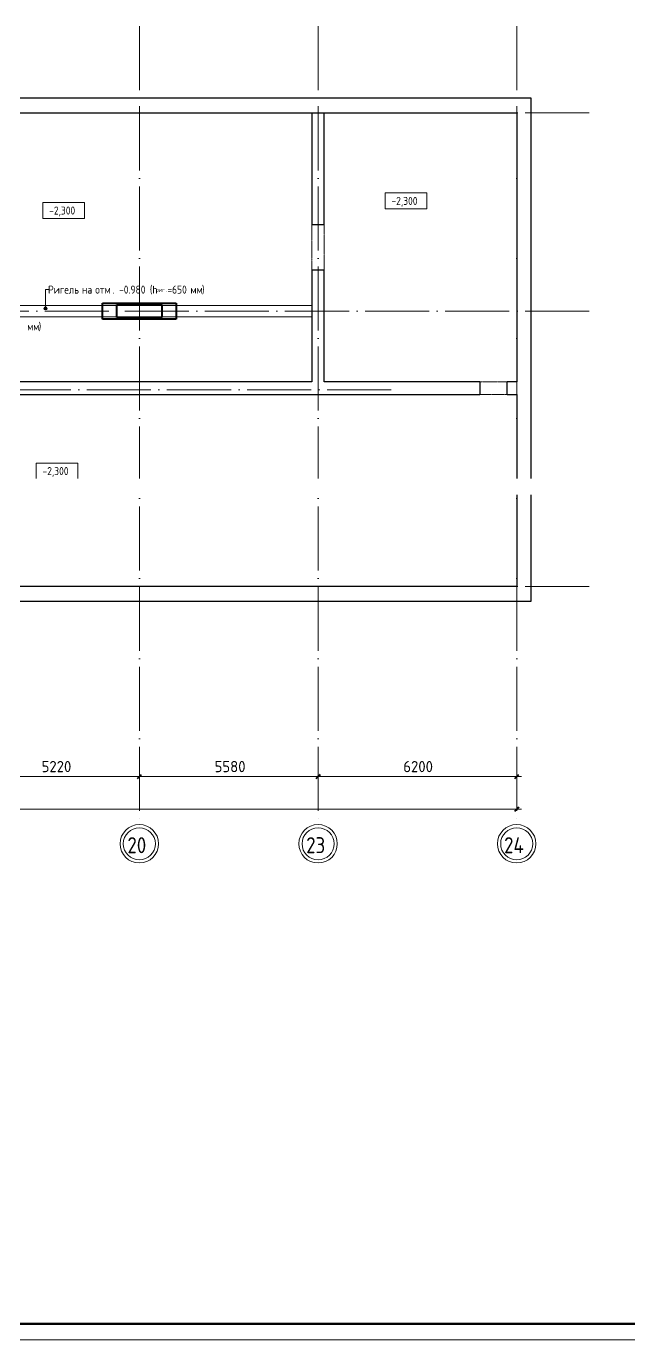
# Model space of a CAD drawing. Header units: millimetres. Extents: x -495897 to 1376592, y -28539 to 470976.
# Drawn here: x -186533 to -167726, y 315842 to 356861 of the extents above; entities that cross this region are included whole.
import ezdxf
from ezdxf import colors
from ezdxf.entities.mleader import LeaderData, LeaderLine
from ezdxf.math import Vec2, Vec3

# ---------------------------------------------------------------- set-up
doc = ezdxf.new("R2010")
doc.units = ezdxf.units.MM
for name, pattern in [('ADSK_Линия сетки', [25, 20, -2.5, 0, -2.5]), ('ADSK_Сверху', [450, 300, -150]), ('Сверху', [3.96875, 2.38125, -1.5875])]:
    doc.linetypes.add(name, pattern=pattern)
for name, color, linetype, lineweight in [('RC-Выноски', 7, 'Continuous', 0), ('Аннотация', 7, 'Continuous', 18), ('Линии', 7, 'Continuous', 9), ('Несущие колонны', 252, 'Continuous', 18), ('Оси', 252, 'Continuous', 9), ('Отметки', 7, 'Continuous', 9), ('ОФ_рамка', 8, 'Continuous', 60), ('Перекрытие', 252, 'Continuous', 18), ('Размеры', 7, 'Continuous', 9), ('Стены наружные', 7, 'Continuous', 18)]:
    doc.layers.add(name, color=color, linetype=linetype, lineweight=lineweight)
doc.layers.add('Узлы', color=7, linetype='Continuous')
doc.styles.add('GOST Common', font='', dxfattribs={"width": 0.9, "height": 500})
doc.styles.add('GOST Common_1', font='', dxfattribs={"height": 250})
doc.styles.add('GOST Common_2', font='', dxfattribs={"width": 0.9, "height": 250})
doc.styles.add('GOST Common_3', font='', dxfattribs={"height": 3.5})
doc.styles.add('Mipgost_5', font='', dxfattribs={"height": 250})
doc.styles.get('GOST Common').set_extended_font_data('GOST type B')
doc.styles.get('GOST Common_1').set_extended_font_data('GOST type B')
doc.styles.get('GOST Common_2').set_extended_font_data('GOST type B')
doc.styles.get('GOST Common_3').set_extended_font_data('GOST 2.304 type A')
doc.styles.get('Mipgost_5').set_extended_font_data('Mipgost')

# ---------------------------------------------------------------- blocks, each defined once
blk = doc.blocks.new('А0')
at = {"layer": 'ОФ_рамка', "color": 0, "linetype": 'Continuous', "ltscale": 100}
blk.add_lwpolyline([(224168, -393217), (340568, -393217)], dxfattribs=at)
at = {"layer": 'ОФ_рамка', "color": 0, "linetype": 'Continuous', "lineweight": 5, "ltscale": 100}
blk.add_lwpolyline([(222168, -393717), (341068, -393717)], dxfattribs=at)
blk = doc.blocks.new('подвал')
at = {"layer": 'Аннотация', "lineweight": 9, "true_color": 0x636466}
h = blk.add_hatch(color=251, dxfattribs=at)
edge = h.paths.add_edge_path()
edge.add_arc((-185177, -12348), 50, 0, 360)
at = {"layer": 'Аннотация', "color": 251, "lineweight": 20, "true_color": 0x636466}
for p, q in [((-174573, -9243), (-174573, -8743)), ((-174573, -8743), (-173273, -8743)), ((-173273, -8743), (-173273, -9243)), ((-185259, -9545), (-185259, -9045)), ((-185259, -9045), (-183959, -9045)), ((-183959, -9045), (-183959, -9545)), ((-173273, -9243), (-174573, -9243)), ((-183959, -9545), (-185259, -9545)), ((-185468, -17681), (-185468, -17181)), ((-185468, -17181), (-184168, -17181)), ((-184168, -17181), (-184168, -17681)), ((-184168, -17681), (-185468, -17681))]:
    blk.add_line(p, q, dxfattribs=at)
at = {"layer": 'Аннотация', "color": 251, "lineweight": 9, "true_color": 0x636466}
for p, q in [((-185177, -11762), (-185074, -11762)), ((-185177, -12348), (-185177, -11762))]:
    blk.add_line(p, q, dxfattribs=at)
blk.add_circle((-185177, -12348), 50, dxfattribs=at)
at = {"layer": 'Линии', "color": 251, "linetype": 'ADSK_Сверху', "ltscale": 100, "true_color": 0x636466}
for p, q in [((-187467, -12263), (-182952, -12263)), ((-181552, -12263), (-176862, -12263)), ((-187467, -12613), (-182952, -12613)), ((-181552, -12613), (-176862, -12613))]:
    blk.add_line(p, q, dxfattribs=at)
at = {"layer": 'Несущие колонны', "color": 251, "lineweight": 40, "true_color": 0x636466}
for p, q in [((-183397, -12688), (-183397, -12188)), ((-183397, -12188), (-181097, -12188)), ((-182947, -12638), (-182947, -12238)), ((-182947, -12238), (-181547, -12238)), ((-181547, -12238), (-181547, -12638)), ((-181097, -12188), (-181097, -12688)), ((-181097, -12688), (-183397, -12688)), ((-181547, -12638), (-182947, -12638))]:
    blk.add_line(p, q, dxfattribs=at)
at = {"layer": 'Несущие колонны', "color": 251, "true_color": 0x636466}
for p, q in [((-183397, -12188), (-181097, -12188)), ((-183397, -12688), (-183397, -12188)), ((-182947, -12238), (-181547, -12238)), ((-182947, -12638), (-182947, -12238)), ((-181547, -12238), (-181547, -12638)), ((-181097, -12188), (-181097, -12688)), ((-181097, -12688), (-183397, -12688)), ((-181547, -12638), (-182947, -12638))]:
    blk.add_line(p, q, dxfattribs=at)
at = {"layer": 'Оси', "color": 251, "linetype": 'ADSK_Линия сетки', "ltscale": 100, "true_color": 0x636466}
for p, q in [((-182247, -3538), (-182247, -28468)), ((-176667, -3538), (-176667, -28468)), ((-170467, -3538), (-170467, -28468)), ((-168200, -6238), (-244528, -6238)), ((-168200, -12438), (-244528, -12438)), ((-174384, -14888), (-244528, -14888)), ((-168200, -21038), (-244528, -21038))]:
    blk.add_line(p, q, dxfattribs=at)
at = {"layer": 'Оси', "color": 251, "lineweight": 20, "true_color": 0x636466}
for centre, radius, start, end in [((-182247, -29068), 600, 0, 180), ((-182247, -29068), 500, 0, 180), ((-176667, -29068), 600, 0, 180), ((-176667, -29068), 500, 0, 180), ((-170467, -29068), 600, 0, 180), ((-170467, -29068), 500, 0, 180), ((-182247, -29068), 600, 180, 0), ((-182247, -29068), 500, 180, 0), ((-176667, -29068), 600, 180, 0), ((-176667, -29068), 500, 180, 0), ((-170467, -29068), 600, 180, 0), ((-170467, -29068), 500, 180, 0)]:
    blk.add_arc(centre, radius, start, end, dxfattribs=at)
at = {"layer": 'Перекрытие', "color": 251, "true_color": 0x636466}
for p, q in [((-183402, -12188), (-183397, -12188)), ((-183402, -12688), (-183402, -12188)), ((-183397, -12688), (-183402, -12688))]:
    blk.add_line(p, q, dxfattribs=at)
at = {"layer": 'Размеры', "color": 251, "lineweight": 20, "true_color": 0x636466}
for p, q in [((-187467, -26971), (-182247, -26971)), ((-182247, -26971), (-182247, -26821)), ((-182247, -26971), (-182247, -26821)), ((-182247, -26971), (-182247, -27021)), ((-182247, -26971), (-176667, -26971)), ((-182247, -26971), (-182247, -27021)), ((-176667, -26971), (-176667, -26821)), ((-176667, -26971), (-176667, -26821)), ((-176667, -26971), (-176667, -27021)), ((-176667, -26971), (-170317, -26971)), ((-176667, -26971), (-176667, -27021)), ((-170467, -26971), (-170467, -26821)), ((-170467, -26971), (-170467, -27021)), ((-170467, -27989), (-170467, -27839)), ((-238217, -27989), (-170317, -27989)), ((-170467, -27989), (-170467, -28039))]:
    blk.add_line(p, q, dxfattribs=at)
at = {"layer": 'Размеры', "color": 251, "lineweight": 40, "true_color": 0x636466}
for p, q in [((-182247, -26971), (-182318, -27041)), ((-182247, -26971), (-182318, -27041)), ((-182247, -26971), (-182176, -26900)), ((-182247, -26971), (-182176, -26900)), ((-176667, -26971), (-176738, -27041)), ((-176667, -26971), (-176738, -27041)), ((-176667, -26971), (-176596, -26900)), ((-176667, -26971), (-176596, -26900)), ((-170467, -26971), (-170538, -27041)), ((-170467, -26971), (-170396, -26900)), ((-170467, -27989), (-170538, -28060)), ((-170467, -27989), (-170396, -27918))]:
    blk.add_line(p, q, dxfattribs=at)
at = {"layer": 'Стены наружные', "color": 251, "lineweight": 30, "true_color": 0x636466}
for p, q in [((-170017, -5788), (-190212, -5788)), ((-170017, -21488), (-170017, -5788)), ((-190272, -6238), (-170467, -6238)), ((-176862, -6238), (-176862, -9743)), ((-176472, -9743), (-176472, -6238)), ((-170467, -6238), (-170467, -14643)), ((-176862, -11143), (-176862, -14643)), ((-176472, -14643), (-176472, -11143)), ((-176862, -14643), (-187662, -14643)), ((-171617, -14643), (-176472, -14643)), ((-170467, -14643), (-170767, -14643)), ((-187272, -15033), (-171617, -15033)), ((-170767, -15033), (-170467, -15033)), ((-170467, -15033), (-170467, -21038)), ((-170467, -21038), (-187272, -21038)), ((-238517, -21488), (-170017, -21488))]:
    blk.add_line(p, q, dxfattribs=at)
at = {"layer": 'Узлы', "color": 251, "linetype": 'Сверху', "lineweight": 9, "true_color": 0x636466}
for p, q in [((-176862, -9743), (-176862, -11143)), ((-176472, -11143), (-176472, -9743)), ((-170767, -14643), (-171617, -14643)), ((-171617, -15033), (-170767, -15033))]:
    blk.add_line(p, q, dxfattribs=at)
at = {"layer": 'Узлы', "color": 251, "lineweight": 30, "true_color": 0x636466}
for p, q in [((-176472, -9743), (-176862, -9743)), ((-176862, -11143), (-176472, -11143)), ((-171617, -14643), (-171617, -15033)), ((-170767, -15033), (-170767, -14643))]:
    blk.add_line(p, q, dxfattribs=at)
at = {"layer": 'Аннотация', "color": 251, "true_color": 0x636466, "width": 0.9}
for s, height, style, p in [('Ригель', 250, 'GOST Common_2', (-185097, -11887)), ('на', 250, 'GOST Common_2', (-184037, -11887)), ('отм', 250, 'GOST Common_2', (-183621, -11887)), ('. -0.980 (h', 250, 'GOST Common_2', (-183079, -11887)), ('риг', 138.8, 'GOST Common_3', (-181729, -11837)), ('.', 139, 'GOST Common_3', (-181408, -11837)), ('=650', 250, 'GOST Common_2', (-181370, -11887)), ('мм', 250, 'GOST Common_2', (-180650, -11887)), (')', 250, 'GOST Common_2', (-180293, -11887)), ('мм', 250, 'GOST Common_2', (-185748, -13039)), (')', 250, 'GOST Common_2', (-185391, -13039))]:
    blk.add_text(s, height=height, dxfattribs=dict(at, style=style)).set_placement(p)
at = {"layer": 'Оси', "color": 251, "true_color": 0x636466, "style": 'GOST Common', "width": 0.9}
for s, p in [('20', (-182619, -29363)), ('23', (-177039, -29363)), ('24', (-170860, -29363))]:
    blk.add_text(s, height=500, dxfattribs=at).set_placement(p)
at = {"layer": 'Отметки', "color": 251, "true_color": 0x636466, "style": 'GOST Common_2', "width": 0.9}
for p in [(-174375, -9117), (-185060, -9418), (-185269, -17554)]:
    blk.add_text('-2,300', height=250, dxfattribs=at).set_placement(p)
at = {"layer": 'Размеры', "color": 251, "lineweight": 20, "true_color": 0x636466, "char_height": 350, "width": 1059.58, "attachment_point": 1, "line_spacing_factor": 1.022761, "style": 'GOST Common_1'}
for s, insert in [('5220', (-185298, -26483)), ('5580', (-179898, -26483)), ('6200', (-174008, -26483))]:
    blk.add_mtext(s, dxfattribs=dict(at, insert=insert))

msp = doc.modelspace()

# ---------------------------------------------------------------- block references
msp.add_blockref('подвал', (-756.474, 360398.765))

# ---------------------------------------------------------------- next in the draw order: leaders
at = {"layer": 'RC-Выноски', "linetype": 'Continuous', "ltscale": 15}
ml = msp.add_multileader_mtext('Standard', dxfattribs=at)
ml.set_content('В ЛВС здания школы', color=256, style='Mipgost_5')
ml.set_leader_properties()
ml.build(insert=Vec2(0, 0))
ml.multileader.update_dxf_attribs({"has_text_frame": 1, "text_left_attachment_type": 6, "text_right_attachment_type": 6, "dogleg_length": 2, "arrow_head_size": 400, "scale": 100})
ctx = ml.context
ctx.base_point, ctx.scale, ctx.char_height, ctx.arrow_head_size, ctx.landing_gap_size, ctx.plane_origin = Vec3(-37529.987, 342307.749), 100, 250, 400, 100, Vec3(-562419.597, 303905.668)
ctx.left_attachment, ctx.right_attachment, ctx.text_align_type = 6, 6, 2
notes = []
notes.append((ctx, [(1, (1, 1, 0), (-34567.308, 342307.749), (-1, 0), 200, [(0, [(-34567.308, 340652.958)], 0, [])])]))
ctx.mtext.insert, ctx.mtext.width, ctx.mtext.alignment, ctx.mtext.flow_direction = Vec3(-34867.308, 342607.749), 4609.04485, 3, 5
ctx.mtext.has_bg_fill, ctx.mtext.bg_color, ctx.mtext.bg_scale_factor, ctx.mtext.bg_transparency, ctx.mtext.use_window_bg_color = 1, -1027028792, 1.5, 0, 1
for ctx, leaders in notes:
    for number, flags, end, landing, length, lines in leaders:
        leader = LeaderData()
        leader.index, (leader.has_last_leader_line, leader.has_dogleg_vector, leader.attachment_direction) = number, flags
        leader.last_leader_point, leader.dogleg_vector, leader.dogleg_length = Vec3(end), Vec3(landing), length
        for number, points, colour, breaks in lines:
            line = LeaderLine()
            line.index, line.vertices, line.color, line.breaks = number, Vec3.list(points), colors.encode_raw_color(colour), breaks
            leader.lines.append(line)
        ctx.leaders.append(leader)

# ---------------------------------------------------------------- next in the draw order: block references
at = {"layer": 'ОФ_рамка', "color": 0, "lineweight": -2}
msp.add_blockref('А0', (-482733.888, 709559.02), dxfattribs=at)

doc.saveas('drawing.dxf')
